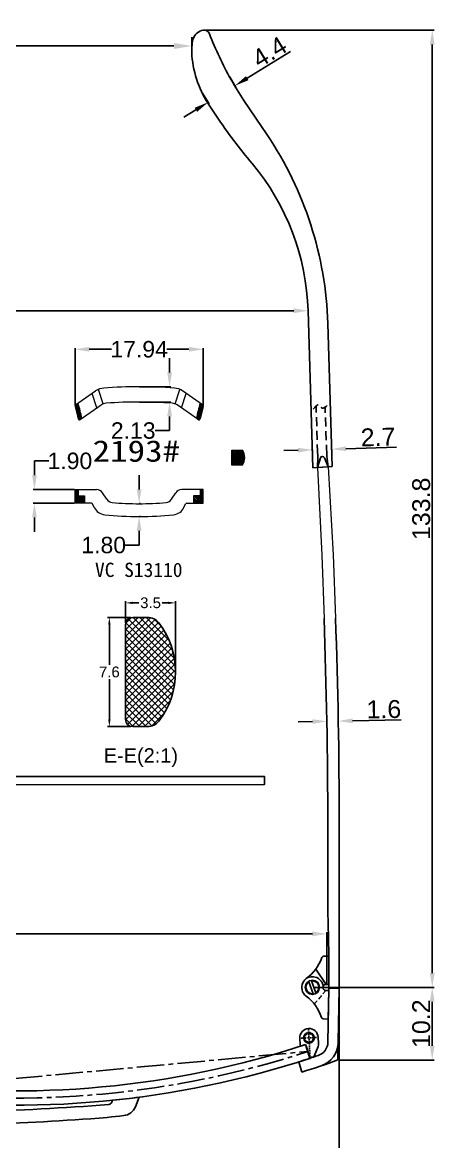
# Model space of a CAD drawing. Header units: millimetres. Extents: x 1399 to 2555, y 1196 to 1555.
# Drawn here: x 1807.8 to 1865.4, y 1317.4 to 1473.9 of the extents above; entities that cross this region are included whole.
import ezdxf

# ---------------------------------------------------------------- set-up
doc = ezdxf.new("R2010")
doc.units = ezdxf.units.MM
for name, pattern in [('CENTER2', [28.575, 19.05, -3.175, 3.175, -3.175]), ('DASHED', [19.05, 12.7, -6.35]), ('HIDDEN2', [0.1875, 0.125, -0.0625])]:
    doc.linetypes.add(name, pattern=pattern)
for name, color, linetype in [('Center Line', 2, 'CENTER2'), ('Dimension', 3, 'Continuous'), ('Hidden Line', 1, 'HIDDEN2'), ('PDF2_Geometry', 7, 'Continuous'), ('Text', 4, 'Continuous')]:
    doc.layers.add(name, color=color, linetype=linetype)
doc.layers.add('虚线', color=3, linetype='DASHED', lineweight=15)
doc.styles.get("Standard").update_dxf_attribs({"font": 'arial.ttf'})
doc.styles.add('宋体', font='SimSun.ttf')
doc.styles.add('样式 1', font='romant.shx')
doc.dimstyles.new('ISO-25$0', dxfattribs={"dimtxt": 2.5, "dimasz": 2.5, "dimexe": 0.5, "dimexo": 1, "dimgap": 1, "dimtad": 0, "dimtih": 1, "dimtoh": 1, "dimdec": 1, "dimzin": 10, "dimdsep": 46, "dimlunit": 6, "dimtxsty": '样式 1', "dimcen": 0, "dimclrd": 256, "dimclre": 256, "dimclrt": 7, "dimazin": 0, "dimtfac": 1, "dimtdec": 1, "dimtofl": 0, "dimtmove": 0, "dimatfit": 0, "dimfxl": 1, "dimtolj": 1, "dimtzin": 10, "dimarcsym": 0})
doc.dimstyles.new('Standard$0', dxfattribs={"dimtxt": 2.3, "dimasz": 2, "dimexe": 1, "dimexo": 1, "dimgap": 1, "dimtad": 0, "dimtih": 1, "dimtoh": 1, "dimdec": 1, "dimzin": 0, "dimdsep": 46, "dimtxsty": 'Standard', "dimcen": 0, "dimclrd": 4, "dimclre": 4, "dimclrt": 4, "dimadec": 1, "dimazin": 0, "dimtfac": 1, "dimtdec": 1, "dimtofl": 0, "dimtmove": 0, "dimatfit": 0, "dimfxl": 1, "dimtolj": 1, "dimtzin": 0, "dimarcsym": 0})
doc.dimstyles.new('STANDARD$2', dxfattribs={"dimtxt": 2.5, "dimasz": 2.5, "dimexe": 1.25, "dimexo": 0.625, "dimtad": 1, "dimdec": 1, "dimdsep": 46, "dimlunit": 6, "dimtxsty": 'Standard', "dimcen": 2.5, "dimadec": 1, "dimazin": 0, "dimtfac": 1, "dimtdec": 1, "dimtmove": 0, "dimatfit": 3, "dimfxl": 1, "dimtolj": 1, "dimtzin": 0, "dimarcsym": 0})

# ---------------------------------------------------------------- blocks, each defined once
blk = doc.blocks.new('*D136')
at = {"layer": 'Defpoints', "color": 0, "ltscale": 1000, "transparency": 16777216}
for p in [(1712.02, 1338.81), (1852.08, 1339.11), (1852.08, 1310.28)]:
    blk.add_point(p, dxfattribs=at)
at = {"layer": 'Dimension', "color": 3, "lineweight": -2, "ltscale": 1000, "transparency": 16777216}
for p, q in [((1712.02, 1338.56), (1712.02, 1310.03)), ((1852.08, 1338.86), (1852.08, 1310.03)), ((1714.02, 1310.28), (1850.08, 1310.28))]:
    blk.add_line(p, q, dxfattribs=at)
at = {"layer": 'Dimension', "color": 3, "ltscale": 1000, "transparency": 16777216}
for points in [[(1714.02, 1310.62), (1714.02, 1309.95), (1712.02, 1310.28)], [(1850.08, 1310.62), (1850.08, 1309.95), (1852.08, 1310.28)]]:
    blk.add_solid(points, dxfattribs=at)
at = {"layer": 'Dimension', "ltscale": 1000, "transparency": 16777216, "insert": (1782.05, 1311.81), "char_height": 2.5, "attachment_point": 5}
blk.add_mtext('\\A1;140±1', dxfattribs=at)
blk = doc.blocks.new('*D137')
at = {"layer": 'Defpoints', "color": 0, "ltscale": 1000, "transparency": 16777216}
for p in [(1850.34, 1346.44), (1715.77, 1338.96), (1850.34, 1339.1)]:
    blk.add_point(p, dxfattribs=at)
at = {"layer": 'Dimension', "color": 3, "lineweight": -2, "ltscale": 1000, "transparency": 16777216}
for p, q in [((1715.77, 1339.21), (1715.77, 1346.69)), ((1717.77, 1346.44), (1848.34, 1346.44)), ((1850.34, 1339.35), (1850.34, 1346.69))]:
    blk.add_line(p, q, dxfattribs=at)
at = {"layer": 'Dimension', "color": 3, "ltscale": 1000, "transparency": 16777216}
for points in [[(1717.77, 1346.78), (1717.77, 1346.11), (1715.77, 1346.44)], [(1848.34, 1346.78), (1848.34, 1346.11), (1850.34, 1346.44)]]:
    blk.add_solid(points, dxfattribs=at)
at = {"layer": 'Dimension', "ltscale": 1000, "transparency": 16777216, "insert": (1782.46, 1347.97), "char_height": 2.5, "attachment_point": 5}
blk.add_mtext('\\A1;135±1', dxfattribs=at)
blk = doc.blocks.new('*D168')
at = {"layer": 'Defpoints', "color": 0, "transparency": 16777216}
for p in [(1732.66, 1469.89), (1831.46, 1470.6), (1831.46, 1469.4)]:
    blk.add_point(p, dxfattribs=at)
at = {"layer": 'Dimension', "color": 0, "lineweight": -2, "transparency": 16777216}
for p, q in [((1732.66, 1470.52), (1732.66, 1471.85)), ((1831.46, 1470.02), (1831.46, 1471.85)), ((1735.16, 1470.6), (1828.96, 1470.6))]:
    blk.add_line(p, q, dxfattribs=at)
at = {"layer": 'Dimension', "color": 0, "transparency": 16777216}
for points in [[(1735.16, 1471.01), (1735.16, 1470.18), (1732.66, 1470.6)], [(1828.96, 1471.01), (1828.96, 1470.18), (1831.46, 1470.6)]]:
    blk.add_solid(points, dxfattribs=at)
at = {"layer": 'Dimension', "color": 0, "transparency": 16777216, "insert": (1782.15, 1473.45), "char_height": 2.5, "attachment_point": 5}
blk.add_mtext('99{\\H1.875;\\S 0^ -5;}', dxfattribs=at)
blk = doc.blocks.new('*D162')
at = {"color": 0, "lineweight": -2, "transparency": 16777216}
for p, q in [((1815.12, 1420.31), (1815.12, 1428.36)), ((1817.12, 1428.18), (1820.23, 1428.18)), ((1831.06, 1428.18), (1827.95, 1428.18)), ((1833.06, 1420.31), (1833.06, 1428.36))]:
    blk.add_line(p, q, dxfattribs=at)
at = {"color": 0, "transparency": 16777216}
for points in [[(1817.12, 1428.51), (1817.12, 1427.85), (1815.12, 1428.18)], [(1831.06, 1428.51), (1831.06, 1427.85), (1833.06, 1428.18)]]:
    blk.add_solid(points, dxfattribs=at)
at = {"layer": 'Defpoints', "color": 0, "transparency": 16777216}
for p in [(1833.06, 1428.18), (1815.12, 1420.24), (1833.06, 1420.24)]:
    blk.add_point(p, dxfattribs=at)
at = {"color": 0, "lineweight": 9, "transparency": 16777216, "insert": (1824.09, 1428.18), "char_height": 2.3, "attachment_point": 5}
blk.add_mtext('\\A1;17.94', dxfattribs=at)
blk = doc.blocks.new('*D163')
at = {"color": 0, "lineweight": -2, "transparency": 16777216}
for p, q in [((1809.44, 1410.57), (1809.44, 1412.57)), ((1809.44, 1412.57), (1811.44, 1412.57)), ((1815.06, 1408.57), (1809.26, 1408.57)), ((1815.06, 1406.67), (1809.26, 1406.67)), ((1809.44, 1404.67), (1809.44, 1402.67))]:
    blk.add_line(p, q, dxfattribs=at)
at = {"color": 0, "transparency": 16777216}
for points in [[(1809.11, 1410.57), (1809.77, 1410.57), (1809.44, 1408.57)], [(1809.11, 1404.67), (1809.77, 1404.67), (1809.44, 1406.67)]]:
    blk.add_solid(points, dxfattribs=at)
at = {"layer": 'Defpoints', "color": 0, "transparency": 16777216}
for p in [(1809.44, 1408.57), (1815.12, 1408.57), (1815.12, 1406.67)]:
    blk.add_point(p, dxfattribs=at)
at = {"color": 0, "lineweight": 9, "transparency": 16777216, "insert": (1814.4, 1412.57), "char_height": 2.3, "attachment_point": 5}
blk.add_mtext('\\A1;1.90', dxfattribs=at)
blk = doc.blocks.new('*D164')
at = {"color": 0, "lineweight": -2, "transparency": 16777216}
for p, q in [((1824.09, 1408.6), (1824.09, 1410.6)), ((1824.15, 1406.6), (1824.27, 1406.6)), ((1824.15, 1404.8), (1824.27, 1404.8)), ((1824.09, 1402.8), (1824.09, 1400.8)), ((1824.09, 1400.8), (1822.09, 1400.8))]:
    blk.add_line(p, q, dxfattribs=at)
at = {"color": 0, "transparency": 16777216}
for points in [[(1823.76, 1408.6), (1824.42, 1408.6), (1824.09, 1406.6)], [(1823.76, 1402.8), (1824.42, 1402.8), (1824.09, 1404.8)]]:
    blk.add_solid(points, dxfattribs=at)
at = {"layer": 'Defpoints', "color": 0, "transparency": 16777216}
for p in [(1824.09, 1406.6), (1824.09, 1404.8), (1824.09, 1404.8)]:
    blk.add_point(p, dxfattribs=at)
at = {"color": 0, "lineweight": 9, "transparency": 16777216, "insert": (1819.13, 1400.8), "char_height": 2.3, "attachment_point": 5}
blk.add_mtext('\\A1;1.80', dxfattribs=at)
blk = doc.blocks.new('*D165')
at = {"color": 0, "lineweight": -2, "transparency": 16777216}
for p, q in [((1828.35, 1424.94), (1828.35, 1426.94)), ((1824.15, 1422.94), (1828.53, 1422.94)), ((1824.15, 1420.81), (1828.53, 1420.81)), ((1828.35, 1418.81), (1828.35, 1416.81)), ((1828.35, 1416.81), (1826.35, 1416.81))]:
    blk.add_line(p, q, dxfattribs=at)
at = {"color": 0, "transparency": 16777216}
for points in [[(1828.02, 1424.94), (1828.69, 1424.94), (1828.35, 1422.94)], [(1828.02, 1418.81), (1828.69, 1418.81), (1828.35, 1420.81)]]:
    blk.add_solid(points, dxfattribs=at)
at = {"layer": 'Defpoints', "color": 0, "transparency": 16777216}
for p in [(1824.09, 1422.94), (1824.09, 1420.81), (1828.35, 1420.81)]:
    blk.add_point(p, dxfattribs=at)
at = {"color": 0, "lineweight": 9, "transparency": 16777216, "insert": (1823.26, 1416.81), "char_height": 2.3, "attachment_point": 5}
blk.add_mtext('\\A1;2.13', dxfattribs=at)
blk = doc.blocks.new('*D166')
at = {"layer": 'Defpoints', "color": 0, "ltscale": 1000, "transparency": 16777216}
for p in [(1782.05, 1339.77), (1790.63, 1339.91), (1847.67, 1330), (1782.05, 1326.2), (1789.63, 1324.63)]:
    blk.add_point(p, dxfattribs=at)
at = {"layer": 'Dimension', "color": 3, "ltscale": 1000, "transparency": 16777216}
blk.add_line((1782.05, 1340.02), (1782.05, 1342.32), dxfattribs=at)
blk.add_arc((1782.05, 1323.93), 18.13, 11.6063, 83.6769, dxfattribs=at)
for points in [[(1784.03, 1341.62), (1784.07, 1342.29), (1782.05, 1342.07)], [(1800.14, 1327.63), (1799.48, 1327.53), (1800.1, 1325.6)]]:
    blk.add_solid(points, dxfattribs=at)
at = {"layer": 'Dimension', "ltscale": 1000, "transparency": 16777216, "insert": (1796.26, 1337.52), "char_height": 2.5, "attachment_point": 5, "rotation": 313.7248}
blk.add_mtext('\\A1;85°±1°', dxfattribs=at)
blk = doc.blocks.new('rgwergq')
for p, q in [((403.22, 168.46), (403.82, 169.76)), ((404.32, 169.87), (404, 169.87)), ((404.89, 168.27), (404.51, 169.72)), ((403.12, 168.04), (403.12, 167.17)), ((405.14, 168.13), (405.47, 168.21)), ((405.72, 168.02), (405.72, 167.17)), ((404.46, 166.07), (404.46, 166.07))]:
    blk.add_line(p, q)
blk.add_circle((404.42, 167.17), 0.725)
for centre, radius, start, end in [((404, 169.67), 0.2, 90, 155), ((404.32, 169.67), 0.2, 14.5992, 90), ((404.12, 168.04), 1, 155, 180), ((405.09, 168.32), 0.2, 194.5992, 285), ((405.52, 168.02), 0.2, 0, 105), ((404.42, 167.17), 1.3, 180, 0)]:
    blk.add_arc(centre, radius, start, end)
at = {"layer": 'Center Line', "ltscale": 0.01}
for p, q in [((404.42, 165.85), (404.42, 170)), ((405.52, 167.17), (403.32, 167.17))]:
    blk.add_line(p, q, dxfattribs=at)
at = {"layer": 'Hidden Line', "ltscale": 3}
for radius in [0.75, 0.6]:
    blk.add_circle((404.42, 167.17), radius, dxfattribs=at)
blk.add_arc((404.42, 167.17), 0.7, 163.3985, 106.6015, dxfattribs=at)
blk = doc.blocks.new('*D153')
at = {"layer": 'Defpoints', "color": 0, "ltscale": 1000, "transparency": 16777216}
for p in [(1716.37, 1433.57), (1847.73, 1433.57), (1847.73, 1433.57)]:
    blk.add_point(p, dxfattribs=at)
at = {"layer": 'Dimension', "color": 3, "lineweight": -2, "ltscale": 1000, "transparency": 16777216}
blk.add_line((1718.37, 1433.57), (1845.73, 1433.57), dxfattribs=at)
at = {"layer": 'Dimension', "color": 3, "ltscale": 1000, "transparency": 16777216}
for points in [[(1718.37, 1433.91), (1718.37, 1433.24), (1716.37, 1433.57)], [(1845.73, 1433.91), (1845.73, 1433.24), (1847.73, 1433.57)]]:
    blk.add_solid(points, dxfattribs=at)
at = {"layer": 'Dimension', "ltscale": 1000, "transparency": 16777216, "insert": (1780.63, 1435.1), "char_height": 2.5, "attachment_point": 5}
blk.add_mtext('\\A1;131±1', dxfattribs=at)
blk = doc.blocks.new('*D154')
at = {"layer": 'Defpoints', "color": 0, "transparency": 16777216}
for p in [(1833.23, 1472.8), (1848.33, 1338.96), (1865.1, 1338.96)]:
    blk.add_point(p, dxfattribs=at)
at = {"layer": 'Dimension', "color": 3, "lineweight": -2, "transparency": 16777216}
for p, q in [((1833.48, 1472.8), (1865.35, 1472.8)), ((1865.1, 1470.8), (1865.1, 1340.96)), ((1848.58, 1338.96), (1865.35, 1338.96))]:
    blk.add_line(p, q, dxfattribs=at)
at = {"layer": 'Dimension', "color": 3, "transparency": 16777216}
for points in [[(1864.77, 1470.8), (1865.44, 1470.8), (1865.1, 1472.8)], [(1864.77, 1340.96), (1865.44, 1340.96), (1865.1, 1338.96)]]:
    blk.add_solid(points, dxfattribs=at)
at = {"layer": 'Dimension', "transparency": 16777216, "insert": (1863.57, 1405.88), "char_height": 2.5, "attachment_point": 5, "rotation": 90}
blk.add_mtext('\\A1;133.8', dxfattribs=at)
blk = doc.blocks.new('*D155')
at = {"layer": 'Defpoints', "color": 0, "transparency": 16777216}
for p in [(1848.33, 1338.96), (1865.1, 1338.96), (1851.91, 1328.81)]:
    blk.add_point(p, dxfattribs=at)
at = {"layer": 'Dimension', "color": 3, "lineweight": -2, "transparency": 16777216}
for p, q in [((1848.58, 1338.96), (1865.35, 1338.96)), ((1865.1, 1330.81), (1865.1, 1336.96)), ((1852.16, 1328.81), (1865.35, 1328.81))]:
    blk.add_line(p, q, dxfattribs=at)
at = {"layer": 'Dimension', "color": 3, "transparency": 16777216}
for points in [[(1864.76, 1336.96), (1865.43, 1336.96), (1865.1, 1338.96)], [(1864.76, 1330.81), (1865.43, 1330.81), (1865.1, 1328.81)]]:
    blk.add_solid(points, dxfattribs=at)
at = {"layer": 'Dimension', "transparency": 16777216, "insert": (1863.57, 1333.89), "char_height": 2.5, "attachment_point": 5, "rotation": 90}
blk.add_mtext('\\A1;10.2', dxfattribs=at)
blk = doc.blocks.new('*D156')
at = {"layer": 'Defpoints', "color": 0, "transparency": 16777216}
for p in [(1850.35, 1376.17), (1851.95, 1376.2), (1851.95, 1376.2)]:
    blk.add_point(p, dxfattribs=at)
at = {"layer": 'Dimension', "color": 3, "lineweight": -2, "transparency": 16777216}
for p, q in [((1848.35, 1376.13), (1846.35, 1376.1)), ((1853.95, 1376.23), (1860.76, 1376.36))]:
    blk.add_line(p, q, dxfattribs=at)
at = {"layer": 'Dimension', "color": 3, "transparency": 16777216}
for points in [[(1848.35, 1376.46), (1848.36, 1375.8), (1850.35, 1376.17)], [(1853.94, 1376.57), (1853.96, 1375.9), (1851.95, 1376.2)]]:
    blk.add_solid(points, dxfattribs=at)
at = {"layer": 'Dimension', "transparency": 16777216, "insert": (1858.33, 1377.84), "char_height": 2.5, "attachment_point": 5, "rotation": 1.041}
blk.add_mtext('\\A1;1.6', dxfattribs=at)
blk = doc.blocks.new('*D157')
at = {"layer": 'Defpoints', "color": 0, "transparency": 16777216}
for p in [(1848.34, 1413.66), (1851.03, 1414.22), (1851.04, 1413.75)]:
    blk.add_point(p, dxfattribs=at)
at = {"layer": 'Dimension', "color": 3, "lineweight": -2, "transparency": 16777216}
for p, q in [((1846.33, 1414.08), (1844.33, 1414.02)), ((1848.33, 1413.91), (1848.32, 1414.39)), ((1851.03, 1414), (1851.02, 1414.47)), ((1853.02, 1414.28), (1860.12, 1414.5))]:
    blk.add_line(p, q, dxfattribs=at)
at = {"layer": 'Dimension', "color": 3, "transparency": 16777216}
for points in [[(1846.32, 1414.41), (1846.34, 1413.74), (1848.33, 1414.14)], [(1853.01, 1414.61), (1853.03, 1413.95), (1851.03, 1414.22)]]:
    blk.add_solid(points, dxfattribs=at)
at = {"layer": 'Dimension', "transparency": 16777216, "insert": (1857.52, 1415.92), "char_height": 2.5, "attachment_point": 5, "rotation": 1.749}
blk.add_mtext('\\A1;2.7', dxfattribs=at)
blk = doc.blocks.new('*D123')
at = {"layer": 'Defpoints', "color": 0, "transparency": 16777216}
for p in [(1836.59, 1466.54), (1837.51, 1465.05), (1832.82, 1464.22)]:
    blk.add_point(p, dxfattribs=at)
at = {"layer": 'Dimension', "color": 3, "lineweight": -2, "transparency": 16777216}
for p, q in [((1839.21, 1466.09), (1845.29, 1469.84)), ((1836.72, 1466.33), (1837.64, 1464.83)), ((1832.95, 1464.01), (1833.87, 1462.51)), ((1832.04, 1461.68), (1830.33, 1460.63))]:
    blk.add_line(p, q, dxfattribs=at)
at = {"layer": 'Dimension', "color": 3, "transparency": 16777216}
for points in [[(1839.04, 1466.38), (1839.39, 1465.81), (1837.51, 1465.05)], [(1831.86, 1461.96), (1832.21, 1461.39), (1833.74, 1462.72)]]:
    blk.add_solid(points, dxfattribs=at)
at = {"layer": 'Dimension', "transparency": 16777216, "insert": (1842.32, 1469.77), "char_height": 2.5, "attachment_point": 5, "rotation": 31.6171}
blk.add_mtext('\\A1;4.4', dxfattribs=at)
blk = doc.blocks.new('*D181')
at = {"layer": 'Defpoints', "color": 0, "transparency": 16777216}
for p in [(1829.18, 1392.73), (1822.19, 1389.7), (1829.18, 1383.06)]:
    blk.add_point(p, dxfattribs=at)
at = {"layer": 'Dimension', "color": 3, "lineweight": -2, "transparency": 16777216}
for p, q in [((1822.19, 1389.95), (1822.19, 1392.98)), ((1829.18, 1383.31), (1829.18, 1392.98)), ((1823.19, 1392.73), (1824.06, 1392.73)), ((1828.18, 1392.73), (1827.31, 1392.73))]:
    blk.add_line(p, q, dxfattribs=at)
at = {"layer": 'Dimension', "color": 3, "transparency": 16777216}
for points in [[(1823.19, 1392.89), (1823.19, 1392.56), (1822.19, 1392.73)], [(1828.18, 1392.89), (1828.18, 1392.56), (1829.18, 1392.73)]]:
    blk.add_solid(points, dxfattribs=at)
at = {"layer": 'Dimension', "transparency": 16777216, "insert": (1825.69, 1392.73), "char_height": 1.5, "attachment_point": 5}
blk.add_mtext('\\A1;3.5', dxfattribs=at)
blk = doc.blocks.new('*D182')
at = {"layer": 'Defpoints', "color": 0, "transparency": 16777216}
for p in [(1823.19, 1390.7), (1819.92, 1375.43), (1823.19, 1375.43)]:
    blk.add_point(p, dxfattribs=at)
at = {"layer": 'Dimension', "color": 3, "lineweight": -2, "transparency": 16777216}
for p, q in [((1822.94, 1390.7), (1819.67, 1390.7)), ((1819.92, 1389.7), (1819.92, 1384.08)), ((1819.92, 1376.43), (1819.92, 1382.05)), ((1822.94, 1375.43), (1819.67, 1375.43))]:
    blk.add_line(p, q, dxfattribs=at)
at = {"layer": 'Dimension', "color": 3, "transparency": 16777216}
for points in [[(1819.76, 1389.7), (1820.09, 1389.7), (1819.92, 1390.7)], [(1819.76, 1376.43), (1820.09, 1376.43), (1819.92, 1375.43)]]:
    blk.add_solid(points, dxfattribs=at)
at = {"layer": 'Dimension', "transparency": 16777216, "insert": (1819.92, 1383.06), "char_height": 1.5, "attachment_point": 5}
blk.add_mtext('\\A1;7.6', dxfattribs=at)

msp = doc.modelspace()

# ---------------------------------------------------------------- hatches: boundary and pattern name
at = {"lineweight": 9}
h = msp.add_hatch(dxfattribs=at)
h.set_pattern_fill('ANSI31', color=1, scale=0.05, style=0)
h.set_pattern_definition([(45, (426.73727, 855.47037), (-0.112253202, 0.112253202), [])])
h.paths.add_polyline_path([(1815.13425, 1420.17185, -0.309275888), (1815.21442, 1420.38296), (1815.54039, 1420.6098, -0.049033149), (1816.04416, 1418.52375), (1815.84591, 1418.38579, -0.527561928), (1815.53726, 1418.50301)])
h = msp.add_hatch(dxfattribs=at)
h.set_pattern_fill('ANSI31', color=1, scale=0.05, style=0)
h.set_pattern_definition([(135, (3221.44351, 855.47037), (0.112253202, 0.112253202), [])])
h.paths.add_polyline_path([(1833.04653, 1420.17185, 0.309275888), (1832.96636, 1420.38296), (1832.64039, 1420.6098, 0.049033149), (1832.13662, 1418.52375), (1832.33486, 1418.38579, 0.527561928), (1832.64351, 1418.50301)])
h = msp.add_hatch(dxfattribs=at)
h.set_pattern_fill('ANSI31', color=1, scale=0.05, style=0)
h.set_pattern_definition([(45, (426.73727, 853.51446), (-0.112253202, 0.112253202), [])])
edge = h.paths.add_edge_path()
edge.add_arc((1836.87515, 1413.04696), 1.9875, 328.1092082, 391.8907918)
edge.add_line((1838.56265, 1414.09696), (1837.06265, 1414.09696))
edge.add_line((1837.06265, 1414.09696), (1837.06265, 1411.99696))
edge.add_line((1837.06265, 1411.99696), (1838.56265, 1411.99696))
h = msp.add_hatch(dxfattribs=at)
h.set_pattern_fill('ANSI31', color=1, scale=0.05, style=0)
h.set_pattern_definition([(45, (426.73727, 854.48983), (-0.112253202, 0.112253202), [])])
h.paths.add_polyline_path([(1816.46556, 1406.67319), (1816.46556, 1407.67319), (1815.54039, 1407.67319), (1815.54039, 1408.57319), (1815.12236, 1408.57319), (1815.12236, 1406.67319)])
h = msp.add_hatch(dxfattribs=at)
h.set_pattern_fill('ANSI31', color=1, scale=0.05, style=0)
h.set_pattern_definition([(135, (3221.44351, 854.48983), (0.112253202, 0.112253202), [])])
h.paths.add_polyline_path([(1833.05842, 1406.67319), (1833.05842, 1408.57319), (1832.64039, 1408.57319), (1832.64039, 1407.67319), (1831.71521, 1407.67319), (1831.71521, 1406.67319)])
h = msp.add_hatch()
h.set_pattern_fill('ANSI37', color=6, scale=0.19998, style=0)
h.set_pattern_definition([(45, (-3056.67484, 840.82), (-0.448967905, 0.448967905), []), (135, (-3056.67484, 840.82), (-0.448967905, -0.448967905), [])])
edge = h.paths.add_edge_path()
edge.add_arc((1825.26164, 1388.69754), 1.9998, 37.6917319, 90)
edge.add_line((1825.26164, 1390.69734), (1823.1855, 1390.69734))
edge.add_arc((1823.1855, 1389.69744), 0.9999, 90, 180)
edge.add_line((1822.1856, 1389.69744), (1822.1856, 1376.42696))
edge.add_arc((1823.1855, 1376.42696), 0.9999, 180, 270)
edge.add_line((1823.1855, 1375.42706), (1825.26164, 1375.42706))
edge.add_arc((1825.26164, 1377.42686), 1.9998, 270, 322.3082681)
edge.add_arc((1817.96819, 1383.0622), 11.21671, 322.3082681, 397.6917319)

# ---------------------------------------------------------------- linework, layer by layer
for p, q in [((1834.90814, 1460.78947), (1833.97141, 1462.18031)), ((1841.98411, 1458.1864), (1838.7486, 1462.99045)), ((1847.73358, 1433.57183), (1848.40376, 1411.62377)), ((1851.10047, 1411.7727), (1850.4895, 1431.78163)), ((1849.07013, 1413.16286), (1849.053, 1411.65963)), ((1850.55071, 1411.74234), (1850.36815, 1413.23454)), ((1851.10047, 1411.7727), (1848.40376, 1411.62377)), ((1849.04543, 1411.65921), (1850.55828, 1411.74276)), ((1849.053, 1411.65963), (1849.44819, 1412.98489)), ((1850.55071, 1411.74234), (1850.01199, 1413.01602)), ((1850.48211, 1352.46438), (1850.48211, 1361.79351)), ((1852.08211, 1338.8141), (1852.08211, 1361.79351)), ((1850.63211, 1343.61867), (1850.53439, 1347.89178)), ((1850.63211, 1338.8141), (1850.63211, 1343.61867)), ((1850.25917, 1339.34832), (1848.80047, 1341.49212)), ((1850.63187, 1338.81323), (1850.50068, 1331.29713)), ((1852.08211, 1338.8141), (1850.63233, 1338.83941)), ((1852.08209, 1338.81323), (1851.90754, 1328.81291)), ((1847.95715, 1329.0429), (1847.38628, 1330.96049)), ((1846.87487, 1327.12002), (1846.42505, 1328.55099))]:
    msp.add_line(p, q)
at = {"color": 0, "lineweight": 9}
for p, q in [((1819.07004, 1420.55399), (1818.41342, 1422.57267)), ((1829.11074, 1420.55399), (1829.76735, 1422.57267)), ((1815.20812, 1420.40903), (1818.00382, 1422.35459)), ((1818.17268, 1420.00501), (1817.52641, 1421.99189)), ((1830.00809, 1420.00501), (1830.65437, 1421.99189)), ((1832.97266, 1420.40903), (1830.17695, 1422.35459)), ((1815.12795, 1420.19792), (1815.54356, 1418.47693)), ((1815.85221, 1418.35972), (1818.78659, 1420.40178)), ((1832.32856, 1418.35972), (1829.39418, 1420.40178)), ((1833.05283, 1420.19792), (1832.63722, 1418.47693)), ((1837.06265, 1414.09696), (1838.56265, 1414.09696)), ((1837.06265, 1411.99696), (1837.06265, 1414.09696)), ((1838.56265, 1411.99696), (1837.06265, 1411.99696)), ((1815.12236, 1408.57319), (1818.13422, 1408.57319)), ((1815.12236, 1406.67319), (1815.12236, 1408.57319)), ((1815.54039, 1408.57319), (1815.54039, 1407.67319)), ((1833.05842, 1408.57319), (1830.04656, 1408.57319)), ((1832.64039, 1408.57319), (1832.64039, 1407.67319)), ((1833.05842, 1406.67319), (1833.05842, 1408.57319)), ((1815.54039, 1407.67319), (1816.46556, 1407.67319)), ((1816.46556, 1407.67319), (1816.46556, 1406.67319)), ((1819.5654, 1407.20923), (1818.97186, 1408.11942)), ((1828.61538, 1407.20923), (1829.20892, 1408.11942)), ((1832.64039, 1407.67319), (1831.71521, 1407.67319)), ((1831.71521, 1407.67319), (1831.71521, 1406.67319)), ((1817.40125, 1406.67319), (1815.12236, 1406.67319)), ((1817.81743, 1406.07454), (1817.58113, 1406.56063)), ((1830.36334, 1406.07454), (1830.59965, 1406.56063)), ((1830.77952, 1406.67319), (1833.05842, 1406.67319))]:
    msp.add_line(p, q, dxfattribs=at)
at = {"color": 3}
msp.add_line((1850.55071, 1411.74234), (1849.053, 1411.65963), dxfattribs=at)
at = {"color": 7}
for p, q in [((1822.1856, 1389.69744), (1822.1856, 1376.42696)), ((1823.1855, 1390.69734), (1825.26164, 1390.69734)), ((1823.1855, 1375.42706), (1825.26164, 1375.42706))]:
    msp.add_line(p, q, dxfattribs=at)
at = {"ltscale": 1000}
for p, q in [((1820.26192, 1322.8954), (1820.37486, 1323.17777)), ((1824.09991, 1323.61296), (1823.56525, 1322.2763))]:
    msp.add_line(p, q, dxfattribs=at)
at = {"color": 7}
msp.add_lwpolyline([(1715.52968, 1367.29953), (1841.61421, 1367.32022), (1841.61421, 1368.45513), (1715.52968, 1368.43444)], close=True, dxfattribs=at)
for points in [[(1850.13217, 1339.34832), (1850.63415, 1339.34832), (1850.63415, 1343.34832), (1849.9537, 1343.34832, 0.321126859), (1849.66969, 1343.14493, -0.157539731), (1847.46519, 1340.18659)], [(1849.82968, 1338.84823, 0.031038054), (1849.8325, 1339.03425, -0.428018378), (1850.13217, 1339.34832)]]:
    msp.add_lwpolyline(points, format="xyb")
for points in [[(1850.12519, 1338.54821), (1850.62709, 1338.53945), (1850.55728, 1334.54006), (1849.87694, 1334.55194, -0.321126859), (1849.59651, 1334.76025, 0.157539731), (1847.44399, 1337.75661, -1.685624125), (1849.83105, 1338.86746, 0.428018378)], [(1848.44634, 1338.07095), (1847.84609, 1339.7201, 0.797724035)], [(1848.82221, 1338.20775), (1848.22197, 1339.85691, -0.797724035)]]:
    msp.add_lwpolyline(points, format="xyb", close=True)
msp.add_circle((1848.33415, 1338.96393), 1)
for centre, radius, start, end in [((1833.32062, 1471.04737), 1.76615, 98.3287451, 161.7242554), ((1833.18067, 1472.00333), 0.8, 21.339367, 98.3287451), ((1838.88469, 1469.89246), 7.44364, 167.3617011, 183.80806), ((1832.44611, 1471.33617), 0.84518, 161.7242554, 167.3617011), ((1884.26316, 1491.96), 54.04241, 201.339367, 205.0723887), ((1853.26289, 1471.17647), 21.87781, 184.6625346, 185.146194), ((1846.41281, 1470.55955), 15, 185.146194, 213.9601412), ((1876.07279, 1488.12817), 45, 205.0723887, 213.9601412), ((1901.26225, 1505.47875), 80, 213.9601412, 219.918306), ((1800.51279, 1430.2556), 50, 1.7489711, 33.9601412), ((1814.09053, 1432.54455), 33.65873, 1.7489711, 39.918306), ((1849.73568, 1412.89916), 0.3, 22.9268425, 163.3951927), ((1059.31838, 1361.79351), 791.16373, 359.99999996, 2.08208238), ((1059.31838, 1361.79351), 792.76373, 359.99999996, 2.08208238), ((2050.48211, 1352.46438), 200, 180, 181.3100657), ((1806.91615, 1454.23754), 129.75, 262.3771818, 288.1742807), ((1848.50098, 1331.33203), 2, 288.693144, 359), ((1848.45068, 1331.31502), 3.5, 288.6696948, 359), ((1806.91615, 1454.23754), 131.75, 262.4311452, 288.150047), ((1806.91615, 1454.23754), 131.75, 287.4502634, 288.693144), ((1806.91615, 1454.23754), 133.25, 287.4502634, 289.7335449), ((1782.36294, 1820.91631), 499.74068, 269.9641114, 274.3002657), ((1819.79768, 1323.0811), 0.5, 274.3002657, 338.1985905), ((1807.22918, 1451.85804), 129.35, 275.8329707, 277.4942687), ((1807.22918, 1451.85804), 131.65, 274.3970059, 276.4120826), ((1821.7083, 1323.01908), 2, 276.4120826, 338.1985905), ((1782.36294, 1820.91631), 501.54068, 269.9642402, 273.9970317)]:
    msp.add_arc(centre, radius, start, end)
at = {"color": 0, "lineweight": 9}
for centre, radius, start, end in [((1819.3176, 1420.46673), 2.3, 94.120986, 124.8343744), ((1824.09039, 1354.2231), 68.71534, 90, 94.120986), ((1824.09039, 1354.2231), 68.71534, 85.879014, 90), ((1828.86318, 1420.46673), 2.3, 55.1656256, 85.879014), ((1815.32236, 1420.24487), 0.2, 124.8343744, 193.5766838), ((1805.18193, 1417.00444), 10.96797, 7.9623954, 19.1909723), ((1819.58628, 1419.25265), 1.4, 93.9621192, 124.8343744), ((1824.09039, 1354.2231), 66.58534, 90, 93.9621192), ((1824.09039, 1354.2231), 66.58534, 86.0378808, 90), ((1828.59449, 1419.25265), 1.4, 55.1656256, 86.0378808), ((1842.99885, 1417.00444), 10.96797, 160.8090277, 172.0376046), ((1832.85842, 1420.24487), 0.2, 346.4233162, 55.1656256), ((1815.73797, 1418.52388), 0.2, 193.5766838, 304.8343744), ((1832.44281, 1418.52388), 0.2, 235.1656256, 346.4233162), ((1836.87515, 1413.04696), 1.9875, 328.1092082, 31.8907918), ((1818.13422, 1407.57319), 1, 33.1085975, 90), ((1830.04656, 1407.57319), 1, 90, 146.8914025), ((1820.40303, 1407.75545), 1, 213.1085975, 265.0389414), ((1827.77774, 1407.75545), 1, 274.9610586, 326.8914025), ((1817.40125, 1406.47319), 0.2, 25.9259697, 90), ((1819.46848, 1406.87717), 1.8358, 205.9259697, 263.9152373), ((1824.09039, 1450.23462), 43.6389, 265.0389414, 270), ((1824.09039, 1450.23462), 43.6389, 270, 274.9610586), ((1828.7123, 1406.87717), 1.8358, 276.0847627, 334.0740303), ((1830.77952, 1406.47319), 0.2, 90, 154.0740303), ((1824.09039, 1450.23462), 45.4389, 263.9152373, 270), ((1824.09039, 1450.23462), 45.4389, 270, 276.0847627)]:
    msp.add_arc(centre, radius, start, end, dxfattribs=at)
at = {"color": 7}
for centre, radius, start, end in [((1823.1855, 1389.69744), 0.9999, 90, 180), ((1825.26164, 1388.69754), 1.9998, 37.6917319, 90), ((1817.96819, 1383.0622), 11.21671, 322.3082681, 37.6917319), ((1823.1855, 1376.42696), 0.9999, 180, 270), ((1825.26164, 1377.42686), 1.9998, 270, 322.3082681)]:
    msp.add_arc(centre, radius, start, end, dxfattribs=at)
at = {"layer": 'Center Line', "ltscale": 0.2}
msp.add_line((1789.63352, 1324.63481), (1847.67171, 1330.00169), dxfattribs=at)
msp.add_arc((1806.91615, 1454.23748), 130.74994, 262.4043673, 288.1620797, dxfattribs=at)
at = {"layer": 'PDF2_Geometry', "lineweight": 13}
for p, q in [((1849.04543, 1411.65921), (1849.63801, 1399.39125)), ((1850.55828, 1411.74276), (1851.23617, 1399.46788)), ((1849.63723, 1399.40975), (1849.95979, 1390.53743)), ((1851.23617, 1399.46788), (1851.55873, 1390.59556))]:
    msp.add_line(p, q, dxfattribs=at)
at = {"layer": 'PDF2_Geometry', "lineweight": 25}
for points in [[(1848.44356, 1419.824), (1848.60751, 1419.99828), (1848.69077, 1420.04314), (1848.73047, 1420.12898), (1848.81244, 1420.21612), (1848.89571, 1420.26098), (1848.89442, 1420.30326), (1848.9354, 1420.34683), (1848.97768, 1420.34812), (1849.01867, 1420.39169), (1849.05966, 1420.43525), (1849.14421, 1420.43784)], [(1848.88183, 1419.32958), (1848.85343, 1420.25969)], [(1849.56823, 1420.02941), (1849.61051, 1420.0307), (1849.6118, 1419.98842), (1849.65408, 1419.98971), (1849.69765, 1419.94873), (1849.86676, 1419.95389), (1849.90774, 1419.99746), (1849.95002, 1419.99875), (1849.99101, 1420.04232), (1850.03329, 1420.04361), (1850.07427, 1420.08718), (1850.15754, 1420.13204), (1850.2408, 1420.1769), (1850.40604, 1420.3089)], [(1850.14108, 1419.28519), (1850.11655, 1420.08847)], [(1848.93992, 1417.42707), (1848.9012, 1418.69541)], [(1850.19917, 1417.38269), (1850.16044, 1418.65102)], [(1848.99802, 1415.52457), (1848.95929, 1416.7929)], [(1850.25727, 1415.48018), (1850.21854, 1416.74852)], [(1849.07013, 1413.16286), (1849.01738, 1414.8904)], [(1850.36815, 1413.23454), (1850.31891, 1414.84731)]]:
    msp.add_lwpolyline(points, dxfattribs=at)
at = {"layer": '虚线', "ltscale": 0.05}
msp.add_line((1850.19625, 1338.54697), (1848.60214, 1336.63313), dxfattribs=at)

# ---------------------------------------------------------------- block references
at = {"lineweight": 13, "rotation": 183.1519552778208}
msp.add_blockref('rgwergq', (2242.47042, 1521.06318), dxfattribs=at)

# ---------------------------------------------------------------- texts
at = {"color": 0, "lineweight": 9, "insert": (1817.57773, 1415.46415), "char_height": 3, "width": 14.4151723, "attachment_point": 1}
msp.add_mtext('{\\fSimSun|b1|i0|c134|p2;\\W1.2;2193#}', dxfattribs=at)
at = {"color": 4, "lineweight": 9, "insert": (1817.91208, 1398.34598), "char_height": 2, "width": 17.9825185, "attachment_point": 1, "style": '宋体'}
msp.add_mtext('{\\fSimSun|b0|i0|c134|p2;VC} {\\fSimSun|b0|i0|c134|p2;S13110}', dxfattribs=at)
at = {"layer": 'Text', "linetype": 'ByBlock', "lineweight": 9, "insert": (1824.33271, 1371.09896), "char_height": 2, "width": 19.8141978, "attachment_point": 5, "style": '宋体'}
msp.add_mtext('{\\f@Arial Unicode MS|b0|i0|c0|p34;E-E(2:1)}', dxfattribs=at)

# ---------------------------------------------------------------- dimensions: what is measured, and where the dimension line sits
at = {"color": 3, "lineweight": 9}
dim = msp.add_linear_dim(base=(1833.05842, 1428.18125), p1=(1815.12236, 1420.24487), p2=(1833.05842, 1420.24487), dimstyle='Standard$0', override={"dimexe": 0.18, "dimexo": 0.0625, "dimgap": 0.09, "dimdec": 2, "dimcen": 0.09, "dimclrd": 0, "dimclre": 0, "dimclrt": 0, "dimtdec": 2, "dimatfit": 3, "dimfxl": 1.25}, dxfattribs=at)
dim.commit()
dim.dimension.update_dxf_attribs({"geometry": '*D162', "text_midpoint": (1824.09039, 1428.18125), "dimtype": 160})
for p1, p2, distance, picture, middle in [((1824.09039, 1422.93844), (1824.09039, 1420.80844), 4.26305, '*D165', (1823.25665, 1416.80844)), ((1815.12236, 1406.67319), (1815.12236, 1408.57319), 5.6839, '*D163', (1814.40346, 1412.57319)), ((1824.09039, 1406.59572), (1824.09039, 1404.79572), 0, '*D164', (1819.12539, 1400.79572))]:
    dim = msp.add_aligned_dim(p1=p1, p2=p2, distance=distance, dimstyle='Standard$0', override={"dimasz": 2, "dimexe": 0.18, "dimexo": 0.0625, "dimgap": 0.09, "dimdec": 2, "dimtxsty": 'Standard', "dimcen": 0.09, "dimclrd": 0, "dimclre": 0, "dimclrt": 0, "dimtdec": 2, "dimatfit": 3, "dimfxl": 1.25, "dimarcsym": 0}, dxfattribs=at)
    dim.commit()
    dim.dimension.update_dxf_attribs({"geometry": picture, "text_midpoint": middle})
at = {"layer": 'Dimension'}
dim = msp.add_linear_dim(base=(1831.45748, 1470.59705), p1=(1732.65878, 1469.89246), p2=(1831.45748, 1469.3981), dimstyle='ISO-25$0', override={"dimexe": 1.25, "dimexo": 0.625, "dimgap": 0.625, "dimtad": 1, "dimtih": 0, "dimtoh": 0, "dimdec": 0, "dimzin": 8, "dimlunit": 2, "dimtxsty": 'Standard', "dimcen": 2.5, "dimclrd": 0, "dimclre": 0, "dimclrt": 0, "dimadec": 0, "dimtol": 1, "dimtm": 5, "dimtfac": 0.75, "dimtdec": 2, "dimtofl": 1, "dimatfit": 3, "dimtolj": 0, "dimtzin": 8}, dxfattribs=at)
dim.commit()
dim.dimension.update_dxf_attribs({"geometry": '*D168', "text_midpoint": (1782.15363, 1470.59705), "dimtype": 160})
for base, p1, p2, angle, picture, middle, dimtype in [((1865.10184, 1338.96393), (1833.22831, 1472.80191), (1848.33415, 1338.96393), 90, '*D154', (1865.10184, 1405.88292), 160), ((1837.5095, 1465.04528), (1832.81822, 1464.22021), (1836.58854, 1466.54128), 31.6171358, '*D123', (1843.10512, 1468.49003), 161)]:
    dim = msp.add_linear_dim(base=base, p1=p1, p2=p2, angle=angle, dimstyle='Standard$0', override={"dimtxt": 2.5, "dimexe": 0.25, "dimexo": 0.25, "dimgap": 0.25, "dimtad": 1, "dimtih": 0, "dimtoh": 0, "dimclrd": 3, "dimclre": 3, "dimclrt": 256, "dimadec": 2, "dimtdec": 2, "dimatfit": 3}, dxfattribs=at)
    dim.commit()
    dim.dimension.update_dxf_attribs({"geometry": picture, "text_midpoint": middle, "dimtype": dimtype})
at = {"layer": 'Dimension', "color": 40, "ltscale": 1000, "true_color": 0xf8d731}
for base, p1, p2, picture, middle in [((1847.73358, 1433.57183), (1716.36625, 1433.57183), (1847.73358, 1433.57183), '*D153', (1780.62707, 1433.57183)), ((1850.33586, 1346.44452), (1715.76567, 1338.96393), (1850.33586, 1339.10242), '*D137', (1782.45754, 1346.44452))]:
    dim = msp.add_linear_dim(base=base, p1=p1, p2=p2, dimstyle='Standard$0', override={"dimtxt": 2.5, "dimexe": 0.25, "dimexo": 0.25, "dimgap": 0.25, "dimtad": 1, "dimtih": 0, "dimtoh": 0, "dimdec": 0, "dimclrd": 3, "dimclre": 3, "dimclrt": 256, "dimadec": 0, "dimtol": 1, "dimtp": 1, "dimtm": 1, "dimtdec": 0, "dimatfit": 3, "dimfxl": 1.25, "dimarcsym": 2}, dxfattribs=at)
    dim.commit()
    dim.dimension.update_dxf_attribs({"geometry": picture, "text_midpoint": middle, "dimtype": 160})
at = {"layer": 'Dimension'}
for p1, p2, distance, picture, middle in [((1848.34146, 1413.66391), (1851.0402, 1413.74631), 0.47457, '*D157', (1857.5238, 1415.9249)), ((1850.35152, 1376.16784), (1851.95125, 1376.19691), 0, '*D156', (1858.32969, 1377.8395))]:
    dim = msp.add_aligned_dim(p1=p1, p2=p2, distance=distance, dimstyle='Standard$0', override={"dimtxt": 2.5, "dimexe": 0.25, "dimexo": 0.25, "dimgap": 0.25, "dimtad": 1, "dimtih": 0, "dimtoh": 0, "dimclrd": 3, "dimclre": 3, "dimclrt": 256, "dimadec": 2, "dimtdec": 2, "dimatfit": 3}, dxfattribs=at)
    dim.commit()
    dim.dimension.update_dxf_attribs({"geometry": picture, "text_midpoint": middle})
dim = msp.add_linear_dim(base=(1829.1849, 1392.72694), p1=(1822.1856, 1389.69744), p2=(1829.1849, 1383.0622), dimstyle='Standard$0', override={"dimtxt": 1.5, "dimasz": 1, "dimexe": 0.25, "dimexo": 0.25, "dimgap": 0.25, "dimlfac": 0.5, "dimclrd": 3, "dimclre": 3, "dimclrt": 256, "dimadec": 0, "dimtdec": 2, "dimatfit": 3}, dxfattribs=at)
dim.commit()
dim.dimension.update_dxf_attribs({"geometry": '*D181', "text_midpoint": (1825.68525, 1392.72694)})
for base, p1, p2, override, picture, middle in [((1819.92363, 1375.42706), (1823.1855, 1390.69734), (1823.1855, 1375.42706), {"dimtxt": 1.5, "dimasz": 1, "dimexe": 0.25, "dimexo": 0.25, "dimgap": 0.25, "dimlfac": 0.5, "dimclrd": 3, "dimclre": 3, "dimclrt": 256, "dimadec": 0, "dimtdec": 2, "dimatfit": 3}, '*D182', (1819.92363, 1383.0622)), ((1865.09734, 1338.96393), (1851.90754, 1328.81291), (1848.33415, 1338.96393), {"dimtxt": 2.5, "dimexe": 0.25, "dimexo": 0.25, "dimgap": 0.25, "dimtad": 1, "dimtih": 0, "dimtoh": 0, "dimclrd": 3, "dimclre": 3, "dimclrt": 256, "dimadec": 2, "dimtdec": 2, "dimatfit": 3}, '*D155', (1863.57091, 1333.88842))]:
    dim = msp.add_linear_dim(base=base, p1=p1, p2=p2, angle=90, dimstyle='Standard$0', override=override, dxfattribs=at)
    dim.commit()
    dim.dimension.update_dxf_attribs({"geometry": picture, "text_midpoint": middle})
at = {"layer": 'Dimension', "color": 40, "ltscale": 1000, "true_color": 0xf8d731}
dim = msp.add_angular_dim_2l(base=(1790.62906, 1339.9075), line1=((1789.63352, 1324.63481), (1847.67171, 1330.00169)), line2=((1782.04991, 1326.20473), (1782.04991, 1339.77396)), dimstyle='STANDARD$2', override={"dimasz": 2, "dimexe": 0.25, "dimexo": 0.25, "dimgap": 0.25, "dimdec": 0, "dimzin": 0, "dimlunit": 2, "dimcen": 0, "dimclrd": 3, "dimclre": 3, "dimclrt": 256, "dimadec": 0, "dimtol": 1, "dimtp": 1, "dimtm": 1, "dimtdec": 0, "dimtofl": 0, "dimfxl": 1.25, "dimtfillclr": 256, "dimlwd": 65535, "dimlwe": 65535, "dimarcsym": 2}, dxfattribs=at)
dim.commit()
dim.dimension.update_dxf_attribs({"geometry": '*D166', "text_midpoint": (1795.15332, 1336.46629), "dimtype": 162})
dim = msp.add_linear_dim(base=(1852.08211, 1310.28241), p1=(1712.01772, 1338.8141), p2=(1852.08211, 1339.10791), dimstyle='Standard$0', override={"dimtxt": 2.5, "dimexe": 0.25, "dimexo": 0.25, "dimgap": 0.25, "dimtad": 1, "dimtih": 0, "dimtoh": 0, "dimdec": 0, "dimclrd": 3, "dimclre": 3, "dimclrt": 256, "dimadec": 0, "dimtol": 1, "dimtp": 1, "dimtm": 1, "dimtdec": 0, "dimatfit": 3, "dimfxl": 1.25, "dimarcsym": 2}, dxfattribs=at)
dim.commit()
dim.dimension.update_dxf_attribs({"geometry": '*D136', "text_midpoint": (1782.04991, 1311.80884)})

doc.saveas('drawing.dxf')
